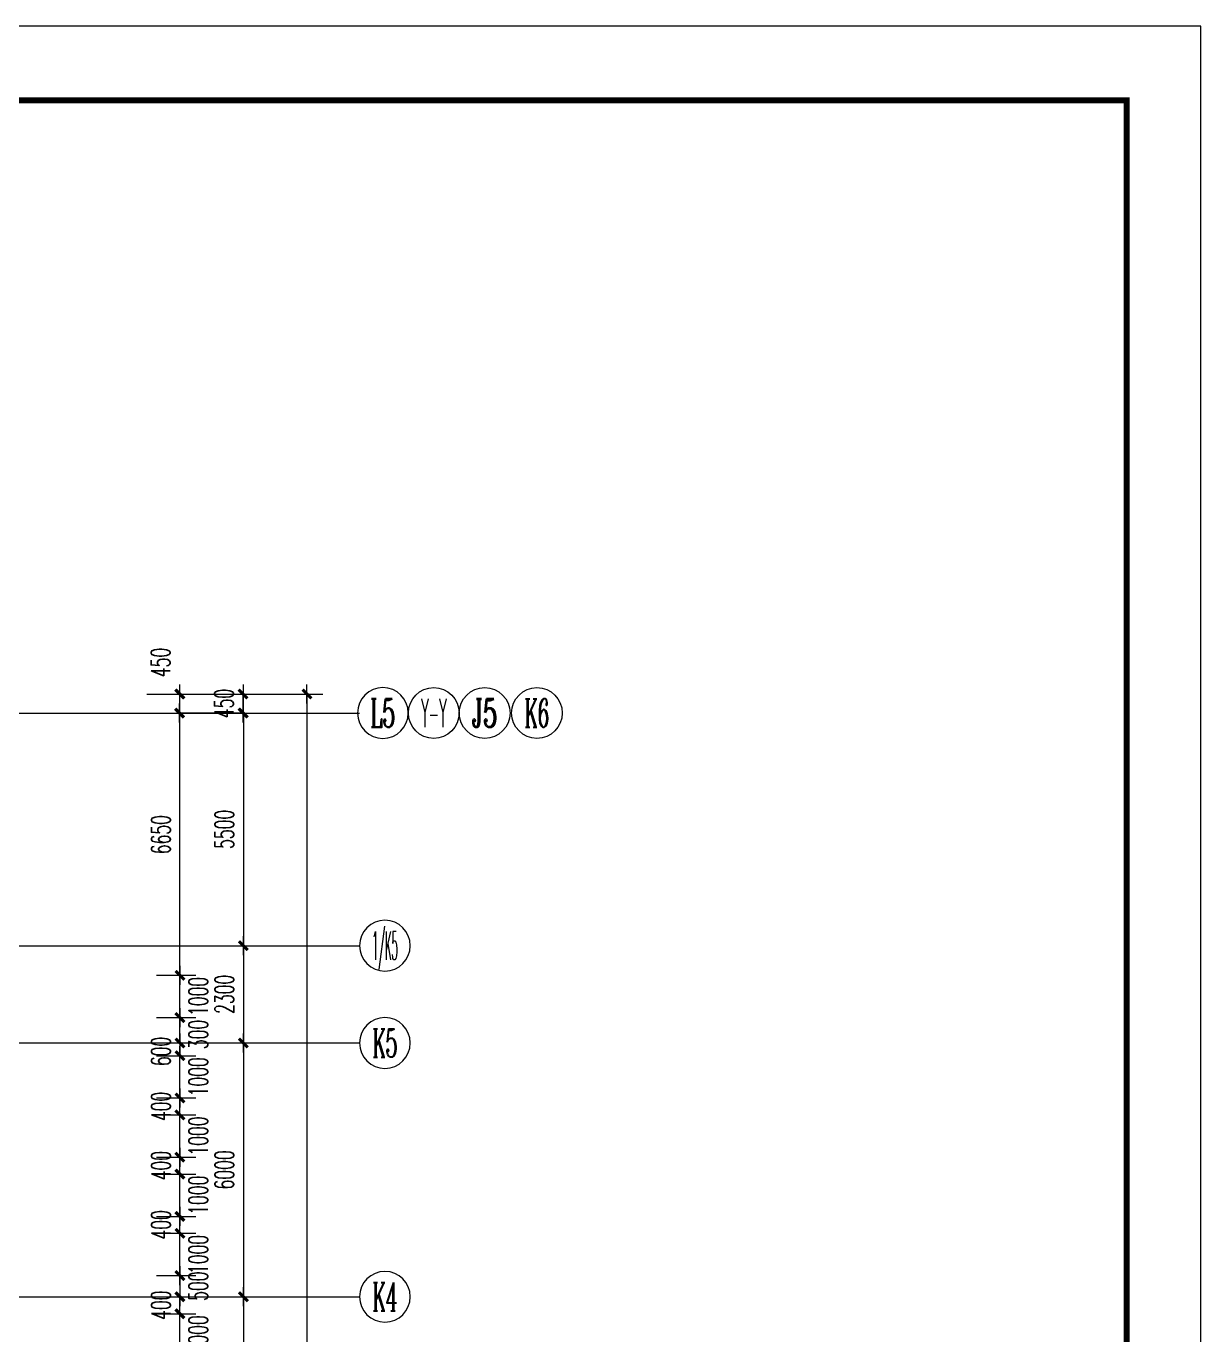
# Model space of a CAD drawing. Extents: x 1575758 to 1999219, y -897052 to -636879.
# Drawn here: x 1827168 to 1854946, y -667817 to -636879 of the extents above; entities that cross this region are included whole.
import ezdxf
from ezdxf.enums import TextEntityAlignment as Align

# ---------------------------------------------------------------- set-up
doc = ezdxf.new("R2010")
doc.units = 0
doc.header["$LTSCALE"] = 1500
doc.header["$MEASUREMENT"] = 0
doc.layers.get('0').update_dxf_attribs({"linetype": 'CONTINUOUS', "lineweight": 5})
doc.layers.get('DEFPOINTS').update_dxf_attribs({"linetype": 'CONTINUOUS', "lineweight": 5})
for name, color, linetype, lineweight in [('AXIS', 7, 'CONTINUOUS', 5), ('AXIS_TEXT', 7, 'CONTINUOUS', 5), ('PUB_DIM', 7, 'CONTINUOUS', 5)]:
    doc.layers.add(name, color=color, linetype=linetype, lineweight=lineweight)
doc.styles.add('COMPLEX', font='COMPLEX')
doc.styles.add('DIM_FONT', font='romans.shx', dxfattribs={"width": 0.6})
doc.dimstyles.new('NORMAL', dxfattribs={"dimscale": 1.5, "dimtxt": 300, "dimasz": 1, "dimexe": 250, "dimexo": 300, "dimgap": 150, "dimtad": 1, "dimdec": 0, "dimdsep": 46, "dimtxsty": 'DIM_FONT', "dimblk1": '_DIMX', "dimblk2": '_DIMX', "dimsah": 1, "dimcen": 2.5, "dimdle": 0.3, "dimclrd": 256, "dimclre": 256, "dimclrt": 256, "dimadec": 0, "dimazin": 0, "dimtfac": 1, "dimtdec": 0, "dimtix": 1, "dimtmove": 2, "dimatfit": 3, "dimldrblk": '_DIMX', "dimfxl": 1, "dimtvp": 1, "dimtolj": 1, "dimtzin": 0, "dimlwd": -1, "dimlwe": -1, "dimarcsym": 0})

# ---------------------------------------------------------------- blocks, each defined once
blk = doc.blocks.new('_AXISO')
blk.add_circle((0, 0), 0.5)
at = {"layer": 'AXIS_TEXT', "style": 'COMPLEX', "width": 1.041667}
blk.add_attdef('A', text='', height=0.56, dxfattribs=at).set_placement((-0.25, -0.28), (0.25, -0.28), align=Align.FIT)
blk = doc.blocks.new('_DIMX')
blk.add_line((-150, 0), (150, 0))
at = {"const_width": 50}
blk.add_lwpolyline([(-70, -70), (70, 70)], dxfattribs=at)
blk = doc.blocks.new('*D1013')
at = {"layer": 'AXIS'}
for p, q in [((1829454, -653117), (1832679, -653117)), ((1832304, -653118), (1832304, -658615)), ((1829454, -658617), (1832679, -658617))]:
    blk.add_line(p, q, dxfattribs=at)
at = {"layer": 'DEFPOINTS', "color": 0, "lineweight": 5}
for p in [(1829004, -653117), (1829004, -658617), (1832304, -658617)]:
    blk.add_point(p, dxfattribs=at)
at = {"layer": 'AXIS', "xscale": 1.5, "yscale": 1.5, "zscale": 1.5}
for p, rotation in [((1832304, -653117), 90), ((1832304, -658617), 270)]:
    blk.add_blockref('_DIMX', p, dxfattribs=dict(at, rotation=rotation))
at = {"layer": 'AXIS', "insert": (1831854, -655867), "char_height": 450, "attachment_point": 5, "rotation": 90, "style": 'DIM_FONT'}
blk.add_mtext('\\A1;5500', dxfattribs=at)
blk = doc.blocks.new('*D1014')
at = {"layer": 'AXIS'}
for p, q in [((1829454, -666917), (1832679, -666917)), ((1832304, -666918), (1832304, -672915)), ((1829454, -672917), (1832679, -672917))]:
    blk.add_line(p, q, dxfattribs=at)
at = {"layer": 'DEFPOINTS', "color": 0, "lineweight": 5}
for p in [(1829004, -666917), (1829004, -672917), (1832304, -672917)]:
    blk.add_point(p, dxfattribs=at)
at = {"layer": 'AXIS', "xscale": 1.5, "yscale": 1.5, "zscale": 1.5}
for p, rotation in [((1832304, -666917), 90), ((1832304, -672917), 270)]:
    blk.add_blockref('_DIMX', p, dxfattribs=dict(at, rotation=rotation))
at = {"layer": 'AXIS', "insert": (1831854, -669917), "char_height": 450, "attachment_point": 5, "rotation": 90, "style": 'DIM_FONT'}
blk.add_mtext('\\A1;6000', dxfattribs=at)
blk = doc.blocks.new('*D1017')
at = {"layer": 'AXIS'}
for p, q in [((1829454, -660917), (1832679, -660917)), ((1832304, -660918), (1832304, -666915)), ((1829454, -666917), (1832679, -666917))]:
    blk.add_line(p, q, dxfattribs=at)
at = {"layer": 'DEFPOINTS', "color": 0, "lineweight": 5}
for p in [(1829004, -660917), (1829004, -666917), (1832304, -666917)]:
    blk.add_point(p, dxfattribs=at)
at = {"layer": 'AXIS', "xscale": 1.5, "yscale": 1.5, "zscale": 1.5}
for p, rotation in [((1832304, -660917), 90), ((1832304, -666917), 270)]:
    blk.add_blockref('_DIMX', p, dxfattribs=dict(at, rotation=rotation))
at = {"layer": 'AXIS', "insert": (1831854, -663917), "char_height": 450, "attachment_point": 5, "rotation": 90, "style": 'DIM_FONT'}
blk.add_mtext('\\A1;6000', dxfattribs=at)
blk = doc.blocks.new('*D1056')
at = {"layer": 'DEFPOINTS', "color": 0, "lineweight": 5}
for p in [(1829804, -666917), (1830804, -666917), (1829804, -667317)]:
    blk.add_point(p, dxfattribs=at)
at = {"layer": 'PUB_DIM'}
for p, q in [((1830254, -666917), (1831179, -666917)), ((1830804, -666915), (1830804, -666914)), ((1830804, -667317), (1830804, -666917)), ((1830254, -667317), (1831179, -667317)), ((1830804, -667318), (1830804, -667320))]:
    blk.add_line(p, q, dxfattribs=at)
at = {"layer": 'PUB_DIM', "xscale": 1.5, "yscale": 1.5, "zscale": 1.5}
for p, rotation in [((1830804, -666917), 270), ((1830804, -667317), 90)]:
    blk.add_blockref('_DIMX', p, dxfattribs=dict(at, rotation=rotation))
at = {"layer": 'PUB_DIM', "insert": (1830354, -667117), "char_height": 450, "attachment_point": 5, "rotation": 90, "style": 'DIM_FONT'}
blk.add_mtext('\\A1;400', dxfattribs=at)
blk = doc.blocks.new('*D1057')
at = {"layer": 'DEFPOINTS', "color": 0, "lineweight": 5}
for p in [(1829804, -665017), (1830804, -665017), (1829804, -665417)]:
    blk.add_point(p, dxfattribs=at)
at = {"layer": 'PUB_DIM'}
for p, q in [((1830254, -665017), (1831179, -665017)), ((1830804, -665015), (1830804, -665014)), ((1830804, -665417), (1830804, -665017)), ((1830254, -665417), (1831179, -665417)), ((1830804, -665418), (1830804, -665420))]:
    blk.add_line(p, q, dxfattribs=at)
at = {"layer": 'PUB_DIM', "xscale": 1.5, "yscale": 1.5, "zscale": 1.5}
for p, rotation in [((1830804, -665017), 270), ((1830804, -665417), 90)]:
    blk.add_blockref('_DIMX', p, dxfattribs=dict(at, rotation=rotation))
at = {"layer": 'PUB_DIM', "insert": (1830354, -665217), "char_height": 450, "attachment_point": 5, "rotation": 90, "style": 'DIM_FONT'}
blk.add_mtext('\\A1;400', dxfattribs=at)
blk = doc.blocks.new('*D1058')
at = {"layer": 'DEFPOINTS', "color": 0, "lineweight": 5}
for p in [(1829804, -663617), (1830804, -663617), (1829804, -664017)]:
    blk.add_point(p, dxfattribs=at)
at = {"layer": 'PUB_DIM'}
for p, q in [((1830804, -663615), (1830804, -663614)), ((1830254, -663617), (1831179, -663617)), ((1830804, -664017), (1830804, -663617)), ((1830254, -664017), (1831179, -664017)), ((1830804, -664018), (1830804, -664020))]:
    blk.add_line(p, q, dxfattribs=at)
at = {"layer": 'PUB_DIM', "xscale": 1.5, "yscale": 1.5, "zscale": 1.5}
for p, rotation in [((1830804, -663617), 270), ((1830804, -664017), 90)]:
    blk.add_blockref('_DIMX', p, dxfattribs=dict(at, rotation=rotation))
at = {"layer": 'PUB_DIM', "insert": (1830354, -663817), "char_height": 450, "attachment_point": 5, "rotation": 90, "style": 'DIM_FONT'}
blk.add_mtext('\\A1;400', dxfattribs=at)
blk = doc.blocks.new('*D1059')
at = {"layer": 'DEFPOINTS', "color": 0, "lineweight": 5}
for p in [(1829804, -662617), (1830804, -662617), (1829804, -663617)]:
    blk.add_point(p, dxfattribs=at)
at = {"layer": 'PUB_DIM'}
for p, q in [((1830254, -662617), (1831179, -662617)), ((1830804, -663615), (1830804, -662618)), ((1830254, -663617), (1831179, -663617))]:
    blk.add_line(p, q, dxfattribs=at)
at = {"layer": 'PUB_DIM', "xscale": 1.5, "yscale": 1.5, "zscale": 1.5}
for p, rotation in [((1830804, -662617), 90), ((1830804, -663617), 270)]:
    blk.add_blockref('_DIMX', p, dxfattribs=dict(at, rotation=rotation))
at = {"layer": 'PUB_DIM', "insert": (1831236, -663117), "char_height": 450, "attachment_point": 5, "rotation": 90, "style": 'DIM_FONT'}
blk.add_mtext('\\A1;1000', dxfattribs=at)
blk = doc.blocks.new('*D1060')
at = {"layer": 'DEFPOINTS', "color": 0, "lineweight": 5}
for p in [(1829804, -662217), (1830804, -662217), (1829804, -662617)]:
    blk.add_point(p, dxfattribs=at)
at = {"layer": 'PUB_DIM'}
for p, q in [((1830254, -662217), (1831179, -662217)), ((1830804, -662215), (1830804, -662214)), ((1830804, -662617), (1830804, -662217)), ((1830254, -662617), (1831179, -662617)), ((1830804, -662618), (1830804, -662620))]:
    blk.add_line(p, q, dxfattribs=at)
at = {"layer": 'PUB_DIM', "xscale": 1.5, "yscale": 1.5, "zscale": 1.5}
for p, rotation in [((1830804, -662217), 270), ((1830804, -662617), 90)]:
    blk.add_blockref('_DIMX', p, dxfattribs=dict(at, rotation=rotation))
at = {"layer": 'PUB_DIM', "insert": (1830354, -662417), "char_height": 450, "attachment_point": 5, "rotation": 90, "style": 'DIM_FONT'}
blk.add_mtext('\\A1;400', dxfattribs=at)
blk = doc.blocks.new('*D1061')
at = {"layer": 'DEFPOINTS', "color": 0, "lineweight": 5}
for p in [(1829804, -652667), (1830804, -652667), (1829804, -659317)]:
    blk.add_point(p, dxfattribs=at)
at = {"layer": 'PUB_DIM'}
for p, q in [((1830254, -652667), (1831179, -652667)), ((1830804, -659315), (1830804, -652668)), ((1830254, -659317), (1831179, -659317))]:
    blk.add_line(p, q, dxfattribs=at)
at = {"layer": 'PUB_DIM', "xscale": 1.5, "yscale": 1.5, "zscale": 1.5}
for p, rotation in [((1830804, -652667), 90), ((1830804, -659317), 270)]:
    blk.add_blockref('_DIMX', p, dxfattribs=dict(at, rotation=rotation))
at = {"layer": 'PUB_DIM', "insert": (1830354, -655992), "char_height": 450, "attachment_point": 5, "rotation": 90, "style": 'DIM_FONT'}
blk.add_mtext('\\A1;6650', dxfattribs=at)
blk = doc.blocks.new('*D1097')
at = {"layer": 'DEFPOINTS', "color": 0, "lineweight": 5}
for p in [(1829796, -652667), (1829796, -653117), (1830796, -653117)]:
    blk.add_point(p, dxfattribs=at)
at = {"layer": 'PUB_DIM'}
for p, q in [((1830246, -652667), (1831171, -652667)), ((1830796, -652665), (1830796, -652664)), ((1830796, -652667), (1830796, -653117)), ((1830246, -653117), (1831171, -653117)), ((1830796, -653118), (1830796, -653120))]:
    blk.add_line(p, q, dxfattribs=at)
at = {"layer": 'PUB_DIM', "xscale": 1.5, "yscale": 1.5, "zscale": 1.5}
for p, rotation in [((1830796, -652667), 270), ((1830796, -653117), 90)]:
    blk.add_blockref('_DIMX', p, dxfattribs=dict(at, rotation=rotation))
at = {"layer": 'PUB_DIM', "insert": (1830346, -651922), "char_height": 450, "attachment_point": 5, "rotation": 90, "style": 'DIM_FONT'}
blk.add_mtext('\\A1;450', dxfattribs=at)
blk = doc.blocks.new('*D1098')
at = {"layer": 'AXIS'}
for p, q in [((1830025, -652667), (1832671, -652667)), ((1832296, -652665), (1832296, -652664)), ((1832296, -653117), (1832296, -652667)), ((1830025, -653117), (1832671, -653117)), ((1832296, -653118), (1832296, -653120))]:
    blk.add_line(p, q, dxfattribs=at)
at = {"layer": 'DEFPOINTS', "color": 0, "lineweight": 5}
for p in [(1829575, -652667), (1832296, -652667), (1829575, -653117)]:
    blk.add_point(p, dxfattribs=at)
at = {"layer": 'AXIS', "xscale": 1.5, "yscale": 1.5, "zscale": 1.5}
for p, rotation in [((1832296, -652667), 270), ((1832296, -653117), 90)]:
    blk.add_blockref('_DIMX', p, dxfattribs=dict(at, rotation=rotation))
at = {"layer": 'AXIS', "insert": (1831846, -652892), "char_height": 450, "attachment_point": 5, "rotation": 90, "style": 'DIM_FONT'}
blk.add_mtext('\\A1;450', dxfattribs=at)
blk = doc.blocks.new('*D1099')
at = {"layer": 'DEFPOINTS', "color": 0, "lineweight": 5}
for p in [(1829804, -660917), (1829804, -661217), (1830804, -661217)]:
    blk.add_point(p, dxfattribs=at)
at = {"layer": 'PUB_DIM'}
for p, q in [((1830254, -660917), (1831179, -660917)), ((1830804, -660915), (1830804, -660914)), ((1830804, -660917), (1830804, -661217)), ((1830254, -661217), (1831179, -661217)), ((1830804, -661218), (1830804, -661220))]:
    blk.add_line(p, q, dxfattribs=at)
at = {"layer": 'PUB_DIM', "xscale": 1.5, "yscale": 1.5, "zscale": 1.5}
for p, rotation in [((1830804, -660917), 270), ((1830804, -661217), 90)]:
    blk.add_blockref('_DIMX', p, dxfattribs=dict(at, rotation=rotation))
at = {"layer": 'PUB_DIM', "insert": (1831236, -660717), "char_height": 450, "attachment_point": 5, "rotation": 90, "style": 'DIM_FONT'}
blk.add_mtext('\\A1;300', dxfattribs=at)
blk = doc.blocks.new('*D1100')
at = {"layer": 'DEFPOINTS', "color": 0, "lineweight": 5}
for p in [(1829804, -660317), (1830804, -660317), (1829804, -660917)]:
    blk.add_point(p, dxfattribs=at)
at = {"layer": 'PUB_DIM'}
for p, q in [((1830254, -660317), (1831179, -660317)), ((1830804, -660915), (1830804, -660318)), ((1830254, -660917), (1831179, -660917))]:
    blk.add_line(p, q, dxfattribs=at)
at = {"layer": 'PUB_DIM', "xscale": 1.5, "yscale": 1.5, "zscale": 1.5}
for p, rotation in [((1830804, -660317), 90), ((1830804, -660917), 270)]:
    blk.add_blockref('_DIMX', p, dxfattribs=dict(at, rotation=rotation))
at = {"layer": 'PUB_DIM', "insert": (1830354, -661117), "char_height": 450, "attachment_point": 5, "rotation": 90, "style": 'DIM_FONT'}
blk.add_mtext('\\A1;600', dxfattribs=at)
blk = doc.blocks.new('*D1101')
at = {"layer": 'DEFPOINTS', "color": 0, "lineweight": 5}
for p in [(1829804, -666417), (1829804, -666917), (1830804, -666917)]:
    blk.add_point(p, dxfattribs=at)
at = {"layer": 'PUB_DIM'}
for p, q in [((1830254, -666417), (1831179, -666417)), ((1830804, -666418), (1830804, -666915)), ((1830254, -666917), (1831179, -666917))]:
    blk.add_line(p, q, dxfattribs=at)
at = {"layer": 'PUB_DIM', "xscale": 1.5, "yscale": 1.5, "zscale": 1.5}
for p, rotation in [((1830804, -666417), 90), ((1830804, -666917), 270)]:
    blk.add_blockref('_DIMX', p, dxfattribs=dict(at, rotation=rotation))
at = {"layer": 'PUB_DIM', "insert": (1831236, -666667), "char_height": 450, "attachment_point": 5, "rotation": 90, "style": 'DIM_FONT'}
blk.add_mtext('\\A1;500', dxfattribs=at)
blk = doc.blocks.new('*D1357')
at = {"layer": 'AXIS'}
for p, q in [((1830808, -652667), (1834183, -652667)), ((1833808, -652668), (1833808, -710265)), ((1830808, -710267), (1834183, -710267))]:
    blk.add_line(p, q, dxfattribs=at)
at = {"layer": 'DEFPOINTS', "color": 0, "lineweight": 5}
for p in [(1830358, -652667), (1830358, -710267), (1833808, -710267)]:
    blk.add_point(p, dxfattribs=at)
at = {"layer": 'AXIS', "xscale": 1.5, "yscale": 1.5, "zscale": 1.5}
for p, rotation in [((1833808, -652667), 90), ((1833808, -710267), 270)]:
    blk.add_blockref('_DIMX', p, dxfattribs=dict(at, rotation=rotation))
at = {"layer": 'AXIS', "insert": (1833358, -681467), "char_height": 450, "attachment_point": 5, "rotation": 90, "style": 'DIM_FONT'}
blk.add_mtext('\\A1;57600', dxfattribs=at)
blk = doc.blocks.new('*D1666')
at = {"layer": 'DEFPOINTS', "color": 0, "lineweight": 5}
for p in [(1829804, -667317), (1830804, -667317), (1829804, -668317)]:
    blk.add_point(p, dxfattribs=at)
at = {"layer": 'PUB_DIM'}
for p, q in [((1830254, -667317), (1831179, -667317)), ((1830804, -668315), (1830804, -667318)), ((1830254, -668317), (1831179, -668317))]:
    blk.add_line(p, q, dxfattribs=at)
at = {"layer": 'PUB_DIM', "xscale": 1.5, "yscale": 1.5, "zscale": 1.5}
for p, rotation in [((1830804, -667317), 90), ((1830804, -668317), 270)]:
    blk.add_blockref('_DIMX', p, dxfattribs=dict(at, rotation=rotation))
at = {"layer": 'PUB_DIM', "insert": (1831236, -667817), "char_height": 450, "attachment_point": 5, "rotation": 90, "style": 'DIM_FONT'}
blk.add_mtext('\\A1;1000', dxfattribs=at)
blk = doc.blocks.new('*D1667')
at = {"layer": 'DEFPOINTS', "color": 0, "lineweight": 5}
for p in [(1829804, -665417), (1830804, -665417), (1829804, -666417)]:
    blk.add_point(p, dxfattribs=at)
at = {"layer": 'PUB_DIM'}
for p, q in [((1830254, -665417), (1831179, -665417)), ((1830804, -666415), (1830804, -665418)), ((1830254, -666417), (1831179, -666417))]:
    blk.add_line(p, q, dxfattribs=at)
at = {"layer": 'PUB_DIM', "xscale": 1.5, "yscale": 1.5, "zscale": 1.5}
for p, rotation in [((1830804, -665417), 90), ((1830804, -666417), 270)]:
    blk.add_blockref('_DIMX', p, dxfattribs=dict(at, rotation=rotation))
at = {"layer": 'PUB_DIM', "insert": (1831236, -665917), "char_height": 450, "attachment_point": 5, "rotation": 90, "style": 'DIM_FONT'}
blk.add_mtext('\\A1;1000', dxfattribs=at)
blk = doc.blocks.new('*D1668')
at = {"layer": 'DEFPOINTS', "color": 0, "lineweight": 5}
for p in [(1829804, -664017), (1830804, -664017), (1829804, -665017)]:
    blk.add_point(p, dxfattribs=at)
at = {"layer": 'PUB_DIM'}
for p, q in [((1830254, -664017), (1831179, -664017)), ((1830804, -665015), (1830804, -664018)), ((1830254, -665017), (1831179, -665017))]:
    blk.add_line(p, q, dxfattribs=at)
at = {"layer": 'PUB_DIM', "xscale": 1.5, "yscale": 1.5, "zscale": 1.5}
for p, rotation in [((1830804, -664017), 90), ((1830804, -665017), 270)]:
    blk.add_blockref('_DIMX', p, dxfattribs=dict(at, rotation=rotation))
at = {"layer": 'PUB_DIM', "insert": (1831236, -664517), "char_height": 450, "attachment_point": 5, "rotation": 90, "style": 'DIM_FONT'}
blk.add_mtext('\\A1;1000', dxfattribs=at)
blk = doc.blocks.new('*D1669')
at = {"layer": 'DEFPOINTS', "color": 0, "lineweight": 5}
for p in [(1829804, -661217), (1830804, -661217), (1829804, -662217)]:
    blk.add_point(p, dxfattribs=at)
at = {"layer": 'PUB_DIM'}
for p, q in [((1830254, -661217), (1831179, -661217)), ((1830804, -662215), (1830804, -661218)), ((1830254, -662217), (1831179, -662217))]:
    blk.add_line(p, q, dxfattribs=at)
at = {"layer": 'PUB_DIM', "xscale": 1.5, "yscale": 1.5, "zscale": 1.5}
for p, rotation in [((1830804, -661217), 90), ((1830804, -662217), 270)]:
    blk.add_blockref('_DIMX', p, dxfattribs=dict(at, rotation=rotation))
at = {"layer": 'PUB_DIM', "insert": (1831236, -661717), "char_height": 450, "attachment_point": 5, "rotation": 90, "style": 'DIM_FONT'}
blk.add_mtext('\\A1;1000', dxfattribs=at)
blk = doc.blocks.new('*D1670')
at = {"layer": 'DEFPOINTS', "color": 0, "lineweight": 5}
for p in [(1829804, -659317), (1830804, -659317), (1829804, -660317)]:
    blk.add_point(p, dxfattribs=at)
at = {"layer": 'PUB_DIM'}
for p, q in [((1830254, -659317), (1831179, -659317)), ((1830804, -660315), (1830804, -659318)), ((1830254, -660317), (1831179, -660317))]:
    blk.add_line(p, q, dxfattribs=at)
at = {"layer": 'PUB_DIM', "xscale": 1.5, "yscale": 1.5, "zscale": 1.5}
for p, rotation in [((1830804, -659317), 90), ((1830804, -660317), 270)]:
    blk.add_blockref('_DIMX', p, dxfattribs=dict(at, rotation=rotation))
at = {"layer": 'PUB_DIM', "insert": (1831236, -659817), "char_height": 450, "attachment_point": 5, "rotation": 90, "style": 'DIM_FONT'}
blk.add_mtext('\\A1;1000', dxfattribs=at)
blk = doc.blocks.new('*D1758')
at = {"layer": 'AXIS'}
for p, q in [((1829454, -658617), (1832679, -658617)), ((1832304, -658618), (1832304, -660915)), ((1829454, -660917), (1832679, -660917))]:
    blk.add_line(p, q, dxfattribs=at)
at = {"layer": 'DEFPOINTS', "color": 0, "lineweight": 5}
for p in [(1829004, -658617), (1829004, -660917), (1832304, -660917)]:
    blk.add_point(p, dxfattribs=at)
at = {"layer": 'AXIS', "xscale": 1.5, "yscale": 1.5, "zscale": 1.5}
for p, rotation in [((1832304, -658617), 90), ((1832304, -660917), 270)]:
    blk.add_blockref('_DIMX', p, dxfattribs=dict(at, rotation=rotation))
at = {"layer": 'AXIS', "insert": (1831854, -659767), "char_height": 450, "attachment_point": 5, "rotation": 90, "style": 'DIM_FONT'}
blk.add_mtext('\\A1;2300', dxfattribs=at)

msp = doc.modelspace()

# ---------------------------------------------------------------- linework, layer by layer
at = {"layer": 'AXIS'}
for p, q in [((1822996.7, -653116.6), (1835051.1, -653116.6)), ((1829303.5, -653116.6), (1835003.5, -653116.6)), ((1822996.7, -658616.6), (1835051.1, -658616.6)), ((1822996.7, -660916.6), (1835051.1, -660916.6)), ((1822996.7, -666916.6), (1835051.1, -666916.6))]:
    msp.add_line(p, q, dxfattribs=at)
at = {"layer": 'AXIS', "color": 250}
msp.add_lwpolyline([(1718225.2, -636878.8), (1718225.2, -738192.2), (1854945.7, -738192.2), (1854945.7, -636878.8)], close=True, dxfattribs=at)
at = {"layer": 'AXIS', "color": 0, "const_width": 140.2}
msp.add_lwpolyline([(1719978, -638631.6), (1719978, -736439.4), (1853192.9, -736439.4), (1853192.9, -638631.6)], close=True, dxfattribs=at)
at = {"layer": 'PUB_DIM'}
msp.add_line((1832303.5, -653117.6), (1830803.5, -653117.6), dxfattribs=at)

# ---------------------------------------------------------------- block references
at = {"layer": 'AXIS'}
ref = msp.add_blockref('_AXISO', (1835603.5, -653116.6), dxfattribs=dict(at, xscale=-1200, yscale=1200, zscale=1200))
ref.add_attrib('A', 'L5', dxfattribs={"layer": 'AXIS_TEXT', "height": 672, "style": 'COMPLEX', "width": 0.585938}).set_placement((1835303.5, -653452.6), (1835903.5, -653452.6), align=Align.FIT)
ref = msp.add_blockref('_AXISO', (1836807.1, -653116.6), dxfattribs=dict(at, xscale=1200, yscale=1200, zscale=1200))
ref.add_attrib('A', 'Y-Y', dxfattribs={"layer": 'AXIS_TEXT', "height": 672, "style": 'COMPLEX', "width": 0.284091}).set_placement((1836507.1, -653452.6), (1837107.1, -653452.6), align=Align.FIT)
ref = msp.add_blockref('_AXISO', (1838010.7, -653116.6), dxfattribs=dict(at, xscale=1200, yscale=1200, zscale=1200))
ref.add_attrib('A', 'J5', dxfattribs={"layer": 'AXIS_TEXT', "height": 672, "style": 'COMPLEX', "width": 0.646552}).set_placement((1837710.7, -653452.6), (1838310.7, -653452.6), align=Align.FIT)
ref = msp.add_blockref('_AXISO', (1839246.6, -653116.6), dxfattribs=dict(at, xscale=1200, yscale=1200, zscale=1200))
ref.add_attrib('A', 'K6', dxfattribs={"layer": 'AXIS_TEXT', "height": 672, "style": 'COMPLEX', "width": 0.520833}).set_placement((1838946.6, -653452.6), (1839546.6, -653452.6), align=Align.FIT)
ref = msp.add_blockref('_AXISO', (1835651.1, -658616.6), dxfattribs=dict(at, xscale=-1200, yscale=1200, zscale=1200))
ref.add_attrib('A', '1/K5', dxfattribs={"layer": 'AXIS_TEXT', "height": 672, "style": 'COMPLEX', "width": 0.256849}).set_placement((1835351.1, -658952.6), (1835951.1, -658952.6), align=Align.FIT)
ref = msp.add_blockref('_AXISO', (1835651.1, -660916.6), dxfattribs=dict(at, xscale=-1200, yscale=1200, zscale=1200))
ref.add_attrib('A', 'K5', dxfattribs={"layer": 'AXIS_TEXT', "height": 672, "style": 'COMPLEX', "width": 0.520833}).set_placement((1835351.1, -661252.6), (1835951.1, -661252.6), align=Align.FIT)
ref = msp.add_blockref('_AXISO', (1835651.1, -666916.6), dxfattribs=dict(at, xscale=-1200, yscale=1200, zscale=1200))
ref.add_attrib('A', 'K4', dxfattribs={"layer": 'AXIS_TEXT', "height": 672, "style": 'COMPLEX', "width": 0.493421}).set_placement((1835351.1, -667252.6), (1835951.1, -667252.6), align=Align.FIT)

# ---------------------------------------------------------------- dimensions: what is measured, and where the dimension line sits
for p1, p2, distance, picture, middle in [((1829575.3, -653116.6), (1829575.3, -652666.6), -2720.3, '*D1098', (1831845.6, -652891.6)), ((1829003.5, -653116.6), (1829003.5, -658616.6), 3300, '*D1013', (1831853.5, -655866.6)), ((1829003.5, -658616.6), (1829003.5, -660916.6), 3300, '*D1758', (1831853.5, -659766.6))]:
    dim = msp.add_aligned_dim(p1=p1, p2=p2, distance=distance, dimstyle='NORMAL', dxfattribs=at)
    dim.commit()
    dim.dimension.update_dxf_attribs({"geometry": picture, "text_midpoint": middle})
for base, p1, p2, angle, picture, middle in [((1833808.2, -710266.6), (1830358.2, -652666.6), (1830358.2, -710266.6), 90, '*D1357', (1833358.2, -681466.6)), ((1832303.5, -666916.6), (1829003.5, -660916.6), (1829003.5, -666916.6), 270, '*D1017', (1831853.5, -663916.6)), ((1832303.5, -672916.6), (1829003.5, -666916.6), (1829003.5, -672916.6), 270, '*D1014', (1831853.5, -669916.6))]:
    dim = msp.add_linear_dim(base=base, p1=p1, p2=p2, angle=angle, dimstyle='NORMAL', dxfattribs=at)
    dim.commit()
    dim.dimension.update_dxf_attribs({"geometry": picture, "text_midpoint": middle})
at = {"layer": 'PUB_DIM'}
for base, p1, p2, angle, picture, middle in [((1830795.6, -653116.6), (1829795.6, -652666.5), (1829795.6, -653116.6), 270, '*D1097', (1830345.6, -651922.1)), ((1830803.5, -659316.6), (1829803.5, -660316.6), (1829803.5, -659316.6), 90, '*D1670', (1831235.5, -659816.6)), ((1830803.5, -660316.6), (1829803.5, -660916.6), (1829803.5, -660316.6), 90, '*D1100', (1830353.5, -661116.6)), ((1830803.5, -661216.6), (1829803.5, -660916.6), (1829803.5, -661216.6), 270, '*D1099', (1831235.5, -660716.6)), ((1830803.5, -661216.6), (1829803.5, -662216.6), (1829803.5, -661216.6), 90, '*D1669', (1831235.5, -661716.6)), ((1830803.5, -662616.6), (1829803.5, -663616.6), (1829803.5, -662616.6), 90, '*D1059', (1831235.5, -663116.6)), ((1830803.5, -664016.6), (1829803.5, -665016.6), (1829803.5, -664016.6), 90, '*D1668', (1831235.5, -664516.6)), ((1830803.5, -665416.6), (1829803.5, -666416.6), (1829803.5, -665416.6), 90, '*D1667', (1831235.5, -665916.6)), ((1830803.5, -666916.6), (1829803.5, -666416.6), (1829803.5, -666916.6), 270, '*D1101', (1831235.5, -666666.6)), ((1830803.5, -667316.6), (1829803.5, -668316.6), (1829803.5, -667316.6), 90, '*D1666', (1831235.5, -667816.6))]:
    dim = msp.add_linear_dim(base=base, p1=p1, p2=p2, angle=angle, dimstyle='NORMAL', dxfattribs=at)
    dim.commit()
    dim.dimension.update_dxf_attribs({"geometry": picture, "text_midpoint": middle, "dimtype": 161})
for p1, p2, picture, middle in [((1829803.5, -659316.6), (1829803.5, -652666.6), '*D1061', (1830353.5, -655991.6)), ((1829803.5, -662616.6), (1829803.5, -662216.6), '*D1060', (1830353.5, -662416.6)), ((1829803.5, -664016.6), (1829803.5, -663616.6), '*D1058', (1830353.5, -663816.6)), ((1829803.5, -665416.6), (1829803.5, -665016.6), '*D1057', (1830353.5, -665216.6)), ((1829803.5, -667316.6), (1829803.5, -666916.6), '*D1056', (1830353.5, -667116.6))]:
    dim = msp.add_aligned_dim(p1=p1, p2=p2, distance=-1000, dimstyle='NORMAL', dxfattribs=at)
    dim.commit()
    dim.dimension.update_dxf_attribs({"geometry": picture, "text_midpoint": middle})

doc.saveas('drawing.dxf')
